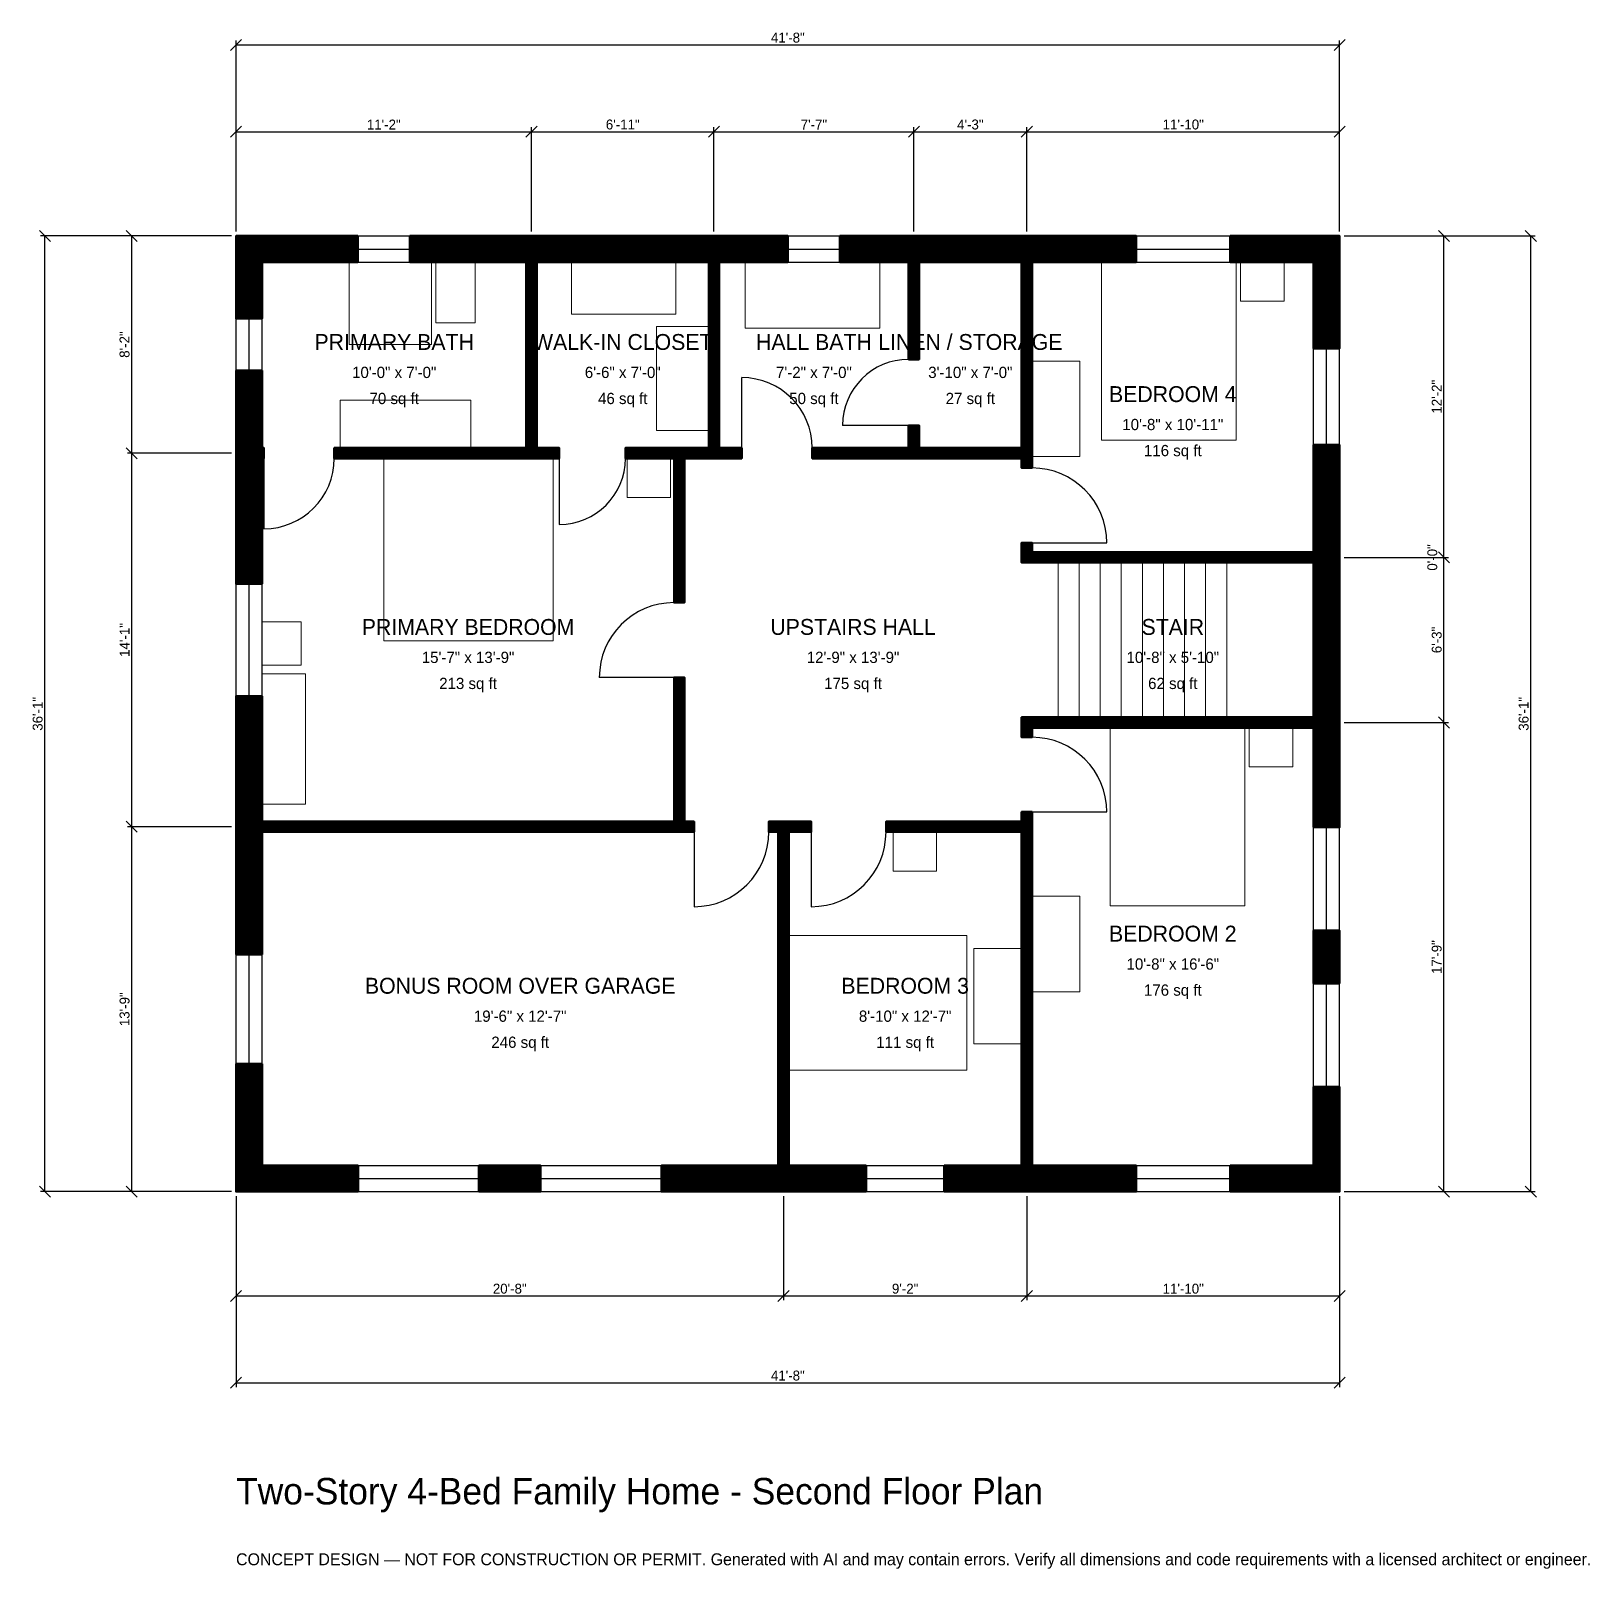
# Model space of a CAD drawing. Header units: inches. Extents: x -93 to 613, y -171 to 526.
import ezdxf
from ezdxf.enums import TextEntityAlignment as Align

# ---------------------------------------------------------------- set-up
doc = ezdxf.new("R2010")
doc.units = ezdxf.units.IN
doc.header["$MEASUREMENT"] = 0
for name, color, linetype, lineweight in [('A-ANNO-DIMS', 1, 'Continuous', 13), ('A-ANNO-TEXT', 7, 'Continuous', 18), ('A-AREA-IDEN', 7, 'Continuous', 18), ('A-DOOR', 2, 'Continuous', 25), ('A-FLOR-FIXT', 9, 'Continuous', 13), ('A-FLOR-STRS', 3, 'Continuous', 18), ('A-FURN', 9, 'Continuous', 13), ('A-GLAZ', 4, 'Continuous', 25), ('A-WALL', 7, 'Continuous', 50), ('A-WALL-PATT', 8, 'Continuous', 13)]:
    doc.layers.add(name, color=color, linetype=linetype, lineweight=lineweight)
doc.dimstyles.new('PLAN', dxfattribs={"dimtxt": 4.5, "dimasz": 3, "dimexe": 2, "dimexo": 2, "dimgap": 1, "dimtad": 1, "dimdec": 0, "dimlunit": 4, "dimtsz": 2.5, "dimcen": 2.5, "dimclrd": 1, "dimclre": 1, "dimazin": 3, "dimtfac": 1, "dimtmove": 0, "dimatfit": 3})

msp = doc.modelspace()

# ---------------------------------------------------------------- hatches: boundary and pattern name
at = {"layer": 'A-WALL-PATT'}
h = msp.add_hatch(dxfattribs=at)
h.set_pattern_fill('ANSI31', color=8, scale=0.8)
h.paths.add_polyline_path([(242.126, 0), (192.7165, 0), (192.7165, 11.811), (242.126, 11.811), (245.6693, 11.811), (245.6693, 162.9921), (241.3386, 162.9921), (241.3386, 167.7165), (245.6693, 167.7165), (250.3937, 167.7165), (260.6299, 167.7165), (260.6299, 162.9921), (250.3937, 162.9921), (250.3937, 11.811), (253.937, 11.811), (285.4331, 11.811), (285.4331, 0), (253.937, 0), (250.3937, 0), (250.3937, 0), (245.6693, 0), (245.6693, 0), (242.126, 0)])
h.paths.add_polyline_path([(110.0394, 0), (110.0394, 11.811), (137.9921, 11.811), (137.9921, 0), (110.0394, 0)])
h.paths.add_polyline_path([(11.811, 0), (11.811, 0), (0, 0), (0, 0), (0, 0), (0, 11.811), (0, 11.811), (0, 57.874), (11.811, 57.874), (11.811, 11.811), (55.315, 11.811), (55.315, 0), (11.811, 0)])
h.paths.add_polyline_path([(0, 159.4488), (0, 162.9921), (0, 162.9921), (0, 167.7165), (0, 167.7165), (0, 171.2598), (0, 224.6063), (11.811, 224.6063), (11.811, 171.2598), (11.811, 167.7165), (198.4252, 167.7165), (198.4252, 233.0709), (203.1496, 233.0709), (203.1496, 167.7165), (207.4803, 167.7165), (207.4803, 162.9921), (203.1496, 162.9921), (198.4252, 162.9921), (11.811, 162.9921), (11.811, 159.4488), (11.811, 107.4803), (0, 107.4803), (0, 159.4488)])
h.paths.add_polyline_path([(0, 328.7402), (0, 332.2835), (0, 332.2835), (0, 337.0079), (0, 337.0079), (0, 340.5512), (0, 372.0472), (11.811, 372.0472), (11.811, 340.5512), (11.811, 337.0079), (12.5984, 337.0079), (12.5984, 332.2835), (11.811, 332.2835), (11.811, 328.7402), (11.811, 275.3937), (0, 275.3937), (0, 328.7402)])
h.paths.add_polyline_path([(0, 421.2598), (0, 421.2598), (0, 433.0709), (0, 433.0709), (0, 433.0709), (11.811, 433.0709), (11.811, 433.0709), (55.1181, 433.0709), (55.1181, 421.2598), (11.811, 421.2598), (11.811, 395.6693), (0, 395.6693), (0, 421.2598)])
h.paths.add_polyline_path([(127.9528, 433.0709), (131.4961, 433.0709), (131.4961, 433.0709), (136.2205, 433.0709), (136.2205, 433.0709), (139.7638, 433.0709), (210.6299, 433.0709), (214.1732, 433.0709), (214.1732, 433.0709), (218.8976, 433.0709), (218.8976, 433.0709), (222.4409, 433.0709), (250, 433.0709), (250, 421.2598), (222.4409, 421.2598), (218.8976, 421.2598), (218.8976, 337.0079), (229.1339, 337.0079), (229.1339, 332.2835), (218.8976, 332.2835), (214.1732, 332.2835), (203.1496, 332.2835), (203.1496, 266.9291), (198.4252, 266.9291), (198.4252, 332.2835), (176.378, 332.2835), (176.378, 337.0079), (198.4252, 337.0079), (203.1496, 337.0079), (214.1732, 337.0079), (214.1732, 421.2598), (210.6299, 421.2598), (139.7638, 421.2598), (136.2205, 421.2598), (136.2205, 337.0079), (146.4567, 337.0079), (146.4567, 332.2835), (136.2205, 332.2835), (131.4961, 332.2835), (44.4882, 332.2835), (44.4882, 337.0079), (131.4961, 337.0079), (131.4961, 421.2598), (127.9528, 421.2598), (78.7402, 421.2598), (78.7402, 433.0709), (127.9528, 433.0709)])
h.paths.add_polyline_path([(301.1811, 433.0709), (304.7244, 433.0709), (304.7244, 433.0709), (309.4488, 433.0709), (309.4488, 433.0709), (312.9921, 433.0709), (352.3622, 433.0709), (355.9055, 433.0709), (355.9055, 433.0709), (360.6299, 433.0709), (360.6299, 433.0709), (364.1732, 433.0709), (407.874, 433.0709), (407.874, 421.2598), (364.1732, 421.2598), (360.6299, 421.2598), (360.6299, 337.0079), (360.6299, 332.2835), (360.6299, 327.9528), (355.9055, 327.9528), (355.9055, 332.2835), (309.4488, 332.2835), (304.7244, 332.2835), (261.0236, 332.2835), (261.0236, 337.0079), (304.7244, 337.0079), (304.7244, 347.2441), (309.4488, 347.2441), (309.4488, 337.0079), (355.9055, 337.0079), (355.9055, 421.2598), (352.3622, 421.2598), (312.9921, 421.2598), (309.4488, 421.2598), (309.4488, 377.1654), (304.7244, 377.1654), (304.7244, 421.2598), (301.1811, 421.2598), (273.622, 421.2598), (273.622, 433.0709), (301.1811, 433.0709)])
h.paths.add_polyline_path([(488.189, 433.0709), (488.189, 433.0709), (500, 433.0709), (500, 433.0709), (500, 433.0709), (500, 421.2598), (500, 421.2598), (500, 382.0866), (488.189, 382.0866), (488.189, 421.2598), (450.3937, 421.2598), (450.3937, 433.0709), (488.189, 433.0709)])
h.paths.add_polyline_path([(500, 293.3071), (500, 289.7638), (500, 289.7638), (500, 285.0394), (500, 285.0394), (500, 281.4961), (500, 218.5039), (500, 214.9606), (500, 214.9606), (500, 210.2362), (500, 210.2362), (500, 206.6929), (500, 165.1575), (488.189, 165.1575), (488.189, 206.6929), (488.189, 210.2362), (360.6299, 210.2362), (360.6299, 205.9055), (355.9055, 205.9055), (355.9055, 210.2362), (355.9055, 214.9606), (360.6299, 214.9606), (488.189, 214.9606), (488.189, 218.5039), (488.189, 281.4961), (488.189, 285.0394), (360.6299, 285.0394), (360.6299, 285.0394), (355.9055, 285.0394), (355.9055, 285.0394), (355.9055, 289.7638), (355.9055, 294.0945), (360.6299, 294.0945), (360.6299, 289.7638), (488.189, 289.7638), (488.189, 293.3071), (488.189, 338.3858), (500, 338.3858), (500, 293.3071)])
h.paths.add_polyline_path([(500, 94.2913), (488.189, 94.2913), (488.189, 118.3071), (500, 118.3071), (500, 94.2913)])
h.paths.add_polyline_path([(500, 11.811), (500, 11.811), (500, 0), (500, 0), (500, 0), (488.189, 0), (488.189, 0), (450.3937, 0), (450.3937, 11.811), (488.189, 11.811), (488.189, 47.4409), (500, 47.4409), (500, 11.811)])
h.paths.add_polyline_path([(364.1732, 0), (360.6299, 0), (360.6299, 0), (355.9055, 0), (355.9055, 0), (352.3622, 0), (320.8661, 0), (320.8661, 11.811), (352.3622, 11.811), (355.9055, 11.811), (355.9055, 162.9921), (294.4882, 162.9921), (294.4882, 167.7165), (355.9055, 167.7165), (355.9055, 172.0472), (360.6299, 172.0472), (360.6299, 167.7165), (360.6299, 162.9921), (360.6299, 11.811), (364.1732, 11.811), (407.874, 11.811), (407.874, 0), (364.1732, 0)])

# ---------------------------------------------------------------- linework, layer by layer
at = {"layer": 'A-DOOR'}
for p, q in [((229.1339, 337.0079), (229.1339, 368.8976)), ((304.7244, 347.2441), (274.8031, 347.2441)), ((12.5984, 332.2835), (12.5984, 300.3937)), ((146.4567, 332.2835), (146.4567, 302.3622)), ((360.6299, 294.0945), (394.4882, 294.0945)), ((198.4252, 233.0709), (164.5669, 233.0709)), ((360.6299, 172.0472), (394.4882, 172.0472)), ((207.4803, 162.9921), (207.4803, 129.1339)), ((260.6299, 162.9921), (260.6299, 129.1339))]:
    msp.add_line(p, q, dxfattribs=at)
for centre, radius, start, end in [((304.7244, 347.2441), 29.9213, 90, 180), ((229.1339, 337.0079), 31.8898, 0, 90), ((12.5984, 332.2835), 31.8898, 270, 360), ((146.4567, 332.2835), 29.9213, 270, 360), ((360.6299, 294.0945), 33.8583, 0, 90), ((198.4252, 233.0709), 33.8583, 90, 180), ((360.6299, 172.0472), 33.8583, 0, 90), ((207.4803, 162.9921), 33.8583, 270, 360), ((260.6299, 162.9921), 33.8583, 270, 360)]:
    msp.add_arc(centre, radius, start, end, dxfattribs=at)
at = {"layer": 'A-FLOR-FIXT'}
for points in [[(51.1811, 383.8583), (88.5827, 383.8583), (88.5827, 421.2598), (51.1811, 421.2598)], [(90.5512, 393.7008), (108.2677, 393.7008), (108.2677, 421.2598), (90.5512, 421.2598)], [(230.7087, 391.3386), (291.7323, 391.3386), (291.7323, 421.2598), (230.7087, 421.2598)], [(47.2441, 337.0079), (106.2992, 337.0079), (106.2992, 358.6614), (47.2441, 358.6614)]]:
    msp.add_lwpolyline(points, close=True, dxfattribs=at)
at = {"layer": 'A-FLOR-STRS'}
for p, q in [((372.4409, 214.9606), (372.4409, 285.0394)), ((381.9882, 214.9606), (381.9882, 285.0394)), ((391.5354, 214.9606), (391.5354, 285.0394)), ((401.0827, 214.9606), (401.0827, 285.0394)), ((410.6299, 214.9606), (410.6299, 285.0394)), ((420.1772, 214.9606), (420.1772, 285.0394)), ((429.7244, 214.9606), (429.7244, 285.0394)), ((439.2717, 214.9606), (439.2717, 285.0394)), ((448.8189, 214.9606), (448.8189, 285.0394))]:
    msp.add_line(p, q, dxfattribs=at)
at = {"layer": 'A-FURN'}
for points in [[(151.9685, 397.6378), (199.2126, 397.6378), (199.2126, 421.2598), (151.9685, 421.2598)], [(392.126, 340.5512), (453.1496, 340.5512), (453.1496, 421.2598), (392.126, 421.2598)], [(455.1181, 403.5433), (474.8031, 403.5433), (474.8031, 421.2598), (455.1181, 421.2598)], [(190.5512, 344.8819), (214.1732, 344.8819), (214.1732, 392.126), (190.5512, 392.126)], [(360.6299, 333.0709), (382.2835, 333.0709), (382.2835, 376.378), (360.6299, 376.378)], [(66.9291, 249.6063), (143.7008, 249.6063), (143.7008, 332.2835), (66.9291, 332.2835)], [(177.1654, 314.5669), (196.8504, 314.5669), (196.8504, 332.2835), (177.1654, 332.2835)], [(11.811, 238.5827), (29.5276, 238.5827), (29.5276, 258.2677), (11.811, 258.2677)], [(11.811, 175.5906), (31.4961, 175.5906), (31.4961, 234.6457), (11.811, 234.6457)], [(396.063, 129.5276), (457.0866, 129.5276), (457.0866, 210.2362), (396.063, 210.2362)], [(459.0551, 192.5197), (478.7402, 192.5197), (478.7402, 210.2362), (459.0551, 210.2362)], [(297.6378, 145.2756), (317.3228, 145.2756), (317.3228, 162.9921), (297.6378, 162.9921)], [(360.6299, 90.5512), (382.2835, 90.5512), (382.2835, 133.8583), (360.6299, 133.8583)], [(250.3937, 55.1181), (331.1024, 55.1181), (331.1024, 116.1417), (250.3937, 116.1417)], [(334.252, 66.9291), (355.9055, 66.9291), (355.9055, 110.2362), (334.252, 110.2362)]]:
    msp.add_lwpolyline(points, close=True, dxfattribs=at)
at = {"layer": 'A-GLAZ'}
for p, q in [((55.1181, 433.0709), (78.7402, 433.0709)), ((250, 433.0709), (273.622, 433.0709)), ((407.874, 433.0709), (450.3937, 433.0709)), ((55.1181, 427.1654), (78.7402, 427.1654)), ((250, 427.1654), (273.622, 427.1654)), ((407.874, 427.1654), (450.3937, 427.1654)), ((55.1181, 421.2598), (78.7402, 421.2598)), ((250, 421.2598), (273.622, 421.2598)), ((407.874, 421.2598), (450.3937, 421.2598)), ((0, 372.0472), (0, 395.6693)), ((5.9055, 372.0472), (5.9055, 395.6693)), ((11.811, 372.0472), (11.811, 395.6693)), ((488.189, 338.3858), (488.189, 382.0866)), ((494.0945, 338.3858), (494.0945, 382.0866)), ((500, 338.3858), (500, 382.0866)), ((0, 224.6063), (0, 275.3937)), ((5.9055, 224.6063), (5.9055, 275.3937)), ((11.811, 224.6063), (11.811, 275.3937)), ((488.189, 118.3071), (488.189, 165.1575)), ((494.0945, 118.3071), (494.0945, 165.1575)), ((500, 118.3071), (500, 165.1575)), ((0, 57.874), (0, 107.4803)), ((5.9055, 57.874), (5.9055, 107.4803)), ((11.811, 57.874), (11.811, 107.4803)), ((488.189, 47.4409), (488.189, 94.2913)), ((494.0945, 47.4409), (494.0945, 94.2913)), ((500, 47.4409), (500, 94.2913)), ((55.315, 11.811), (110.0394, 11.811)), ((137.9921, 11.811), (192.7165, 11.811)), ((285.4331, 11.811), (320.8661, 11.811)), ((407.874, 11.811), (450.3937, 11.811)), ((55.315, 5.9055), (110.0394, 5.9055)), ((55.315, 0), (110.0394, 0)), ((137.9921, 5.9055), (192.7165, 5.9055)), ((137.9921, 0), (192.7165, 0)), ((285.4331, 5.9055), (320.8661, 5.9055)), ((285.4331, 0), (320.8661, 0)), ((407.874, 5.9055), (450.3937, 5.9055)), ((407.874, 0), (450.3937, 0))]:
    msp.add_line(p, q, dxfattribs=at)
at = {"layer": 'A-WALL'}
for points in [[(0, 421.2598), (0, 421.2598), (0, 433.0709), (0, 433.0709), (0, 433.0709), (11.811, 433.0709), (11.811, 433.0709), (55.1181, 433.0709), (55.1181, 421.2598), (11.811, 421.2598), (11.811, 395.6693), (0, 395.6693), (0, 421.2598)], [(127.9528, 433.0709), (131.4961, 433.0709), (131.4961, 433.0709), (136.2205, 433.0709), (136.2205, 433.0709), (139.7638, 433.0709), (210.6299, 433.0709), (214.1732, 433.0709), (214.1732, 433.0709), (218.8976, 433.0709), (218.8976, 433.0709), (222.4409, 433.0709), (250, 433.0709), (250, 421.2598), (222.4409, 421.2598), (218.8976, 421.2598), (218.8976, 337.0079), (229.1339, 337.0079), (229.1339, 332.2835), (218.8976, 332.2835), (214.1732, 332.2835), (203.1496, 332.2835), (203.1496, 266.9291), (198.4252, 266.9291), (198.4252, 332.2835), (176.378, 332.2835), (176.378, 337.0079), (198.4252, 337.0079), (203.1496, 337.0079), (214.1732, 337.0079), (214.1732, 421.2598), (210.6299, 421.2598), (139.7638, 421.2598), (136.2205, 421.2598), (136.2205, 337.0079), (146.4567, 337.0079), (146.4567, 332.2835), (136.2205, 332.2835), (131.4961, 332.2835), (44.4882, 332.2835), (44.4882, 337.0079), (131.4961, 337.0079), (131.4961, 421.2598), (127.9528, 421.2598), (78.7402, 421.2598), (78.7402, 433.0709), (127.9528, 433.0709)], [(301.1811, 433.0709), (304.7244, 433.0709), (304.7244, 433.0709), (309.4488, 433.0709), (309.4488, 433.0709), (312.9921, 433.0709), (352.3622, 433.0709), (355.9055, 433.0709), (355.9055, 433.0709), (360.6299, 433.0709), (360.6299, 433.0709), (364.1732, 433.0709), (407.874, 433.0709), (407.874, 421.2598), (364.1732, 421.2598), (360.6299, 421.2598), (360.6299, 337.0079), (360.6299, 332.2835), (360.6299, 327.9528), (355.9055, 327.9528), (355.9055, 332.2835), (309.4488, 332.2835), (304.7244, 332.2835), (261.0236, 332.2835), (261.0236, 337.0079), (304.7244, 337.0079), (304.7244, 347.2441), (309.4488, 347.2441), (309.4488, 337.0079), (355.9055, 337.0079), (355.9055, 421.2598), (352.3622, 421.2598), (312.9921, 421.2598), (309.4488, 421.2598), (309.4488, 377.1654), (304.7244, 377.1654), (304.7244, 421.2598), (301.1811, 421.2598), (273.622, 421.2598), (273.622, 433.0709), (301.1811, 433.0709)], [(488.189, 433.0709), (488.189, 433.0709), (500, 433.0709), (500, 433.0709), (500, 433.0709), (500, 421.2598), (500, 421.2598), (500, 382.0866), (488.189, 382.0866), (488.189, 421.2598), (450.3937, 421.2598), (450.3937, 433.0709), (488.189, 433.0709)], [(0, 328.7402), (0, 332.2835), (0, 332.2835), (0, 337.0079), (0, 337.0079), (0, 340.5512), (0, 372.0472), (11.811, 372.0472), (11.811, 340.5512), (11.811, 337.0079), (12.5984, 337.0079), (12.5984, 332.2835), (11.811, 332.2835), (11.811, 328.7402), (11.811, 275.3937), (0, 275.3937), (0, 328.7402)], [(500, 293.3071), (500, 289.7638), (500, 289.7638), (500, 285.0394), (500, 285.0394), (500, 281.4961), (500, 218.5039), (500, 214.9606), (500, 214.9606), (500, 210.2362), (500, 210.2362), (500, 206.6929), (500, 165.1575), (488.189, 165.1575), (488.189, 206.6929), (488.189, 210.2362), (360.6299, 210.2362), (360.6299, 205.9055), (355.9055, 205.9055), (355.9055, 210.2362), (355.9055, 214.9606), (360.6299, 214.9606), (488.189, 214.9606), (488.189, 218.5039), (488.189, 281.4961), (488.189, 285.0394), (360.6299, 285.0394), (360.6299, 285.0394), (355.9055, 285.0394), (355.9055, 285.0394), (355.9055, 289.7638), (355.9055, 294.0945), (360.6299, 294.0945), (360.6299, 289.7638), (488.189, 289.7638), (488.189, 293.3071), (488.189, 338.3858), (500, 338.3858), (500, 293.3071)], [(0, 159.4488), (0, 162.9921), (0, 162.9921), (0, 167.7165), (0, 167.7165), (0, 171.2598), (0, 224.6063), (11.811, 224.6063), (11.811, 171.2598), (11.811, 167.7165), (198.4252, 167.7165), (198.4252, 233.0709), (203.1496, 233.0709), (203.1496, 167.7165), (207.4803, 167.7165), (207.4803, 162.9921), (203.1496, 162.9921), (198.4252, 162.9921), (11.811, 162.9921), (11.811, 159.4488), (11.811, 107.4803), (0, 107.4803), (0, 159.4488)], [(364.1732, 0), (360.6299, 0), (360.6299, 0), (355.9055, 0), (355.9055, 0), (352.3622, 0), (320.8661, 0), (320.8661, 11.811), (352.3622, 11.811), (355.9055, 11.811), (355.9055, 162.9921), (294.4882, 162.9921), (294.4882, 167.7165), (355.9055, 167.7165), (355.9055, 172.0472), (360.6299, 172.0472), (360.6299, 167.7165), (360.6299, 162.9921), (360.6299, 11.811), (364.1732, 11.811), (407.874, 11.811), (407.874, 0), (364.1732, 0)], [(242.126, 0), (192.7165, 0), (192.7165, 11.811), (242.126, 11.811), (245.6693, 11.811), (245.6693, 162.9921), (241.3386, 162.9921), (241.3386, 167.7165), (245.6693, 167.7165), (250.3937, 167.7165), (260.6299, 167.7165), (260.6299, 162.9921), (250.3937, 162.9921), (250.3937, 11.811), (253.937, 11.811), (285.4331, 11.811), (285.4331, 0), (253.937, 0), (250.3937, 0), (250.3937, 0), (245.6693, 0), (245.6693, 0), (242.126, 0)], [(500, 94.2913), (488.189, 94.2913), (488.189, 118.3071), (500, 118.3071), (500, 94.2913)], [(11.811, 0), (11.811, 0), (0, 0), (0, 0), (0, 0), (0, 11.811), (0, 11.811), (0, 57.874), (11.811, 57.874), (11.811, 11.811), (55.315, 11.811), (55.315, 0), (11.811, 0)], [(500, 11.811), (500, 11.811), (500, 0), (500, 0), (500, 0), (488.189, 0), (488.189, 0), (450.3937, 0), (450.3937, 11.811), (488.189, 11.811), (488.189, 47.4409), (500, 47.4409), (500, 11.811)], [(110.0394, 0), (110.0394, 11.811), (137.9921, 11.811), (137.9921, 0), (110.0394, 0)]]:
    msp.add_lwpolyline(points, close=True, dxfattribs=at)

# ---------------------------------------------------------------- texts
at = {"layer": 'A-ANNO-TEXT'}
for s, height, p in [('Two-Story 4-Bed Family Home - Second Floor Plan', 12, (0, -141.7323)), ('CONCEPT DESIGN — NOT FOR CONSTRUCTION OR PERMIT. Generated with AI and may contain errors. Verify all dimensions and code requirements with a licensed architect or engineer.', 5.4, (0, -169.2913))]:
    msp.add_text(s, height=height, dxfattribs=at).set_placement(p)
at = {"layer": 'A-AREA-IDEN'}
for s, height, p in [('PRIMARY BATH', 7.2, (71.6535, 385.0394)), ('WALK-IN CLOSET', 7.2, (175.1969, 385.0394)), ('HALL BATH', 7.2, (261.811, 385.0394)), ('LINEN / STORAGE', 7.2, (332.6772, 385.0394)), ('10\'-0" x 7\'-0"', 5.1, (71.6535, 371.2598)), ('6\'-6" x 7\'-0"', 5.1, (175.1969, 371.2598)), ('7\'-2" x 7\'-0"', 5.1, (261.811, 371.2598)), ('3\'-10" x 7\'-0"', 5.1, (332.6772, 371.2598)), ('70 sq ft', 5.1, (71.6535, 359.4488)), ('46 sq ft', 5.1, (175.1969, 359.4488)), ('50 sq ft', 5.1, (261.811, 359.4488)), ('27 sq ft', 5.1, (332.6772, 359.4488)), ('BEDROOM 4', 7.2, (424.4094, 361.4173)), ('10\'-8" x 10\'-11"', 5.1, (424.4094, 347.6378)), ('116 sq ft', 5.1, (424.4094, 335.8268)), ('PRIMARY BEDROOM', 7.2, (105.1181, 255.9055)), ('UPSTAIRS HALL', 7.2, (279.5276, 255.9055)), ('STAIR', 7.2, (424.4094, 255.9055)), ('15\'-7" x 13\'-9"', 5.1, (105.1181, 242.126)), ('12\'-9" x 13\'-9"', 5.1, (279.5276, 242.126)), ('10\'-8" x 5\'-10"', 5.1, (424.4094, 242.126)), ('213 sq ft', 5.1, (105.1181, 230.315)), ('175 sq ft', 5.1, (279.5276, 230.315)), ('62 sq ft', 5.1, (424.4094, 230.315)), ('BEDROOM 2', 7.2, (424.4094, 116.9291)), ('10\'-8" x 16\'-6"', 5.1, (424.4094, 103.1496)), ('BONUS ROOM OVER GARAGE', 7.2, (128.7402, 93.3071)), ('BEDROOM 3', 7.2, (303.1496, 93.3071)), ('176 sq ft', 5.1, (424.4094, 91.3386)), ('19\'-6" x 12\'-7"', 5.1, (128.7402, 79.5276)), ('8\'-10" x 12\'-7"', 5.1, (303.1496, 79.5276)), ('246 sq ft', 5.1, (128.7402, 67.7165)), ('111 sq ft', 5.1, (303.1496, 67.7165))]:
    msp.add_text(s, height=height, dxfattribs=at).set_placement(p, align=Align.MIDDLE_CENTER)

# ---------------------------------------------------------------- dimensions: what is measured, and where the dimension line sits
at = {"layer": 'A-ANNO-DIMS'}
for base, p1, p2, text in [((0, 519.685), (0, 433.0709), (500, 433.0709), '41\'-8"'), ((0, 480.315), (0, 433.0709), (133.8583, 433.0709), '11\'-2"'), ((133.8583, 480.315), (133.8583, 433.0709), (216.5354, 433.0709), '6\'-11"'), ((216.5354, 480.315), (216.5354, 433.0709), (307.0866, 433.0709), '7\'-7"'), ((307.0866, 480.315), (307.0866, 433.0709), (358.2677, 433.0709), '4\'-3"'), ((358.2677, 480.315), (358.2677, 433.0709), (500, 433.0709), '11\'-10"'), ((0, -47.2441), (0, 0), (248.0315, 0), '20\'-8"'), ((0, -86.6142), (0, 0), (500, 0), '41\'-8"'), ((248.0315, -47.2441), (248.0315, 0), (358.2677, 0), '9\'-2"'), ((358.2677, -47.2441), (358.2677, 0), (500, 0), '11\'-10"')]:
    msp.add_linear_dim(base=base, p1=p1, p2=p2, text=text, dimstyle='PLAN', dxfattribs=at).render()
for base, p1, p2, text in [((-86.6142, 0), (0, 0), (0, 433.0709), '36\'-1"'), ((-47.2441, 334.6457), (0, 334.6457), (0, 433.0709), '8\'-2"'), ((547.2441, 287.4016), (500, 287.4016), (500, 433.0709), '12\'-2"'), ((586.6142, 0), (500, 0), (500, 433.0709), '36\'-1"'), ((-47.2441, 165.3543), (0, 165.3543), (0, 334.6457), '14\'-1"'), ((547.2441, 287.4016), (500, 287.4016), (500, 287.4016), '0\'-0"'), ((547.2441, 212.5984), (500, 212.5984), (500, 287.4016), '6\'-3"'), ((547.2441, 0), (500, 0), (500, 212.5984), '17\'-9"'), ((-47.2441, 0), (0, 0), (0, 165.3543), '13\'-9"')]:
    msp.add_linear_dim(base=base, p1=p1, p2=p2, angle=90, text=text, dimstyle='PLAN', dxfattribs=at).render()

doc.saveas('drawing.dxf')
